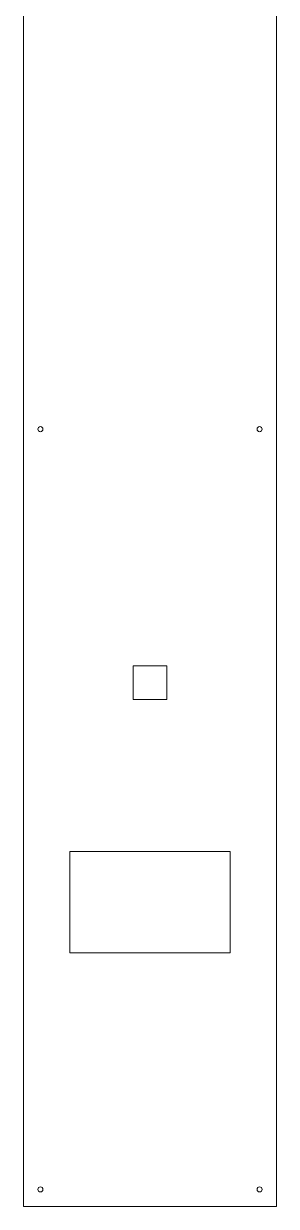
# Model space of a CAD drawing. Header units: millimetres. Extents: x -77 to 702, y -713 to 687.
# Drawn here: x -77 to 73, y -713 to -13 of the extents above; entities that cross this region are included whole.
import ezdxf

# ---------------------------------------------------------------- set-up
doc = ezdxf.new("R2010")
doc.units = ezdxf.units.MM
doc.header["$MEASUREMENT"] = 0
doc.layers.add('Layer 1', color=7, linetype='Continuous')

msp = doc.modelspace()

# ---------------------------------------------------------------- linework, layer by layer
at = {"layer": 'Layer 1', "color": 250, "lineweight": 20}
msp.add_lwpolyline([(-76.5804, -713.4842), (73.4196, -713.4842), (73.4196, 686.5158), (-76.5804, 686.5158), (-76.5804, -713.4842)], close=True, dxfattribs=at)
for centre in [(-66.5804, -253.4753), (63.4196, -253.4868), (-66.5804, -703.4753), (63.4196, -703.4868)]:
    msp.add_ellipse(centre, major_axis=(0, 1.5), ratio=1, dxfattribs=at)
for points, knots in [([(-11.5933, -393.474), (-11.5933, -393.474), (-1.4827, -393.474), (-1.4827, -393.474), (-1.4827, -393.474), (8.4067, -393.474), (8.4067, -393.474), (8.4067, -393.474), (8.4067, -401.6668), (8.4067, -401.6668), (8.4067, -401.6668), (8.4067, -404.9174), (8.4067, -404.9174), (8.4067, -404.9174), (8.4067, -413.474), (8.4067, -413.474), (8.4067, -413.474), (-11.5933, -413.474), (-11.5933, -413.474), (-11.5933, -413.474), (-11.5933, -393.474), (-11.5933, -393.474)], [0, 0, 0, 0, 0.14285714, 0.14285714, 0.14285714, 0.28571429, 0.28571429, 0.28571429, 0.42857143, 0.42857143, 0.42857143, 0.57142857, 0.57142857, 0.57142857, 0.71428571, 0.71428571, 0.71428571, 0.85714286, 0.85714286, 0.85714286, 1, 1, 1, 1]), ([(-49.0804, -503.474), (-49.0804, -503.474), (45.9196, -503.474), (45.9196, -503.474), (45.9196, -503.474), (45.9196, -530.6758), (45.9196, -530.6758), (45.9196, -530.6758), (45.9196, -563.474), (45.9196, -563.474), (45.9196, -563.474), (2.7749, -563.474), (2.7749, -563.474), (2.7749, -563.474), (-49.0804, -563.474), (-49.0804, -563.474), (-49.0804, -563.474), (-49.0804, -503.474), (-49.0804, -503.474)], [0, 0, 0, 0, 0.16666667, 0.16666667, 0.16666667, 0.33333333, 0.33333333, 0.33333333, 0.5, 0.5, 0.5, 0.66666667, 0.66666667, 0.66666667, 0.83333333, 0.83333333, 0.83333333, 1, 1, 1, 1])]:
    msp.add_open_spline(points, degree=3, knots=knots, dxfattribs=at)
msp.add_open_spline([(0, -713.4842), (0, -713.4842), (68.3079, -713.4842), (68.3079, -713.4842)], degree=3, dxfattribs=at)

doc.saveas('drawing.dxf')
